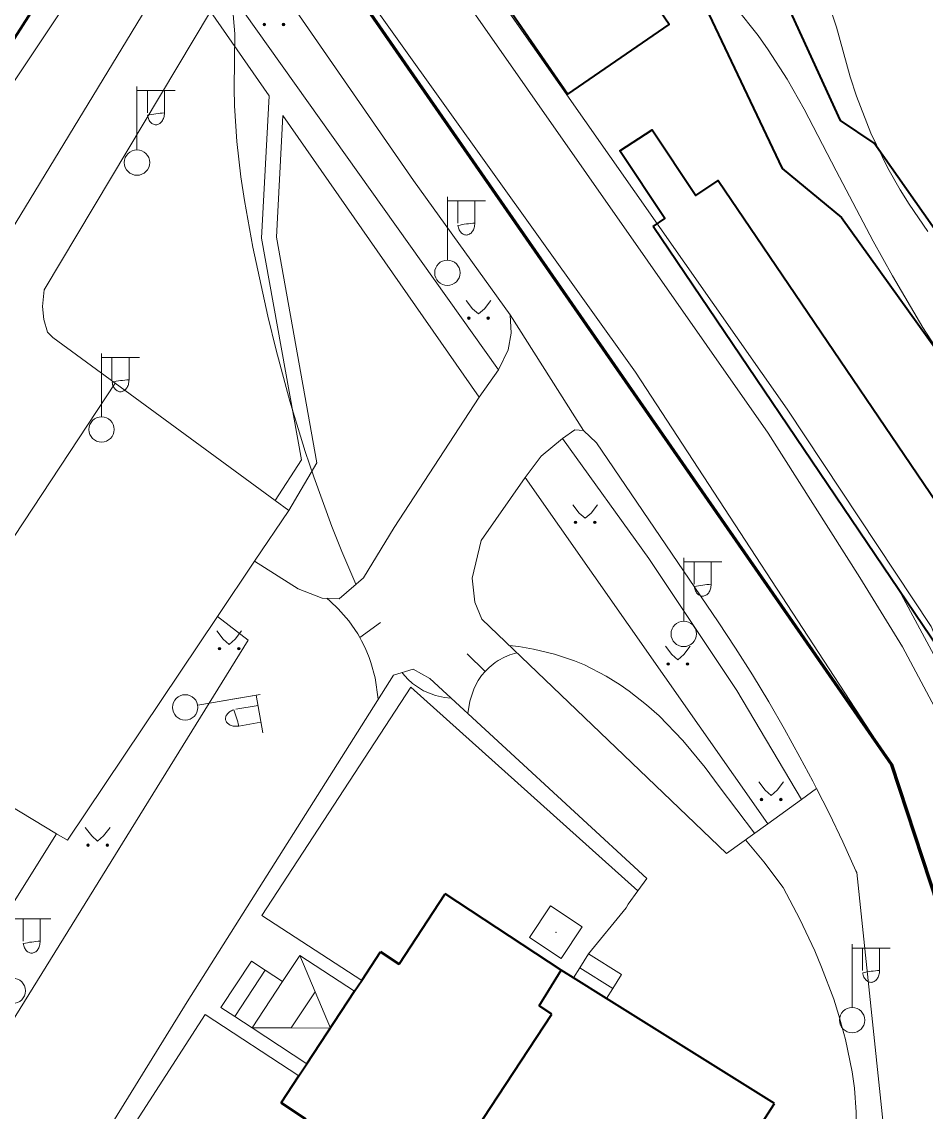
# Model space of a CAD drawing. Extents: x 1000 to 4000, y -5000 to -1000.
# Drawn here: x 1702.1 to 1773.4, y -4545.2 to -4459.2 of the extents above; entities that cross this region are included whole.
import ezdxf

# ---------------------------------------------------------------- set-up
doc = ezdxf.new("R2010")
doc.units = 0
doc.header["$MEASUREMENT"] = 0
for name, color, linetype in [('границы команд_1', 10, 'CONTINUOUS'), ('СЛОЙ_11', 7, 'CONTINUOUS'), ('СЛОЙ_24', 7, 'CONTINUOUS'), ('СЛОЙ_3', 7, 'CONTINUOUS'), ('СЛОЙ_37', 7, 'CONTINUOUS'), ('СЛОЙ_41', 7, 'CONTINUOUS'), ('СЛОЙ_44', 7, 'CONTINUOUS'), ('СЛОЙ_50', 7, 'CONTINUOUS'), ('СЛОЙ_51', 7, 'CONTINUOUS'), ('СЛОЙ_52', 7, 'CONTINUOUS'), ('СЛОЙ_6', 7, 'CONTINUOUS'), ('СЛОЙ_7', 7, 'CONTINUOUS')]:
    doc.layers.add(name, color=color, linetype=linetype)

msp = doc.modelspace()

# ---------------------------------------------------------------- linework, layer by layer
at = {"layer": 'границы команд_1', "color": 6, "lineweight": 100}
msp.add_lwpolyline([(1232.111, -4386.007), (1363.196, -4532.866), (1381.723, -4552.503), (1403.927, -4569.932), (1443.727, -4590.948), (1468.129, -4601.74), (1562.694, -4618.098), (1653.409, -4634.074), (1688.722, -4638.313), (1704.485, -4638.313), (1722.793, -4634.02), (1760.924, -4607.283), (1770.05, -4590.328), (1775.59, -4571.416), (1777.872, -4554.135), (1774.938, -4530.659), (1770.702, -4517.779), (1633.084, -4319.391), (1619.805, -4295.078), (1612.961, -4276.819), (1612.961, -4259.864)], dxfattribs=at)
at = {"layer": 'СЛОЙ_11', "color": 253, "linetype": 'Continuous', "lineweight": 0}
for p, q in [((1704.576, -4484.077), (1709.491, -4487.683)), ((1709.491, -4487.683), (1722.104, -4496.937)), ((1722.104, -4496.937), (1723.164, -4497.715))]:
    msp.add_line(p, q, dxfattribs=at)
for points in [[(1691.408, -4515.099), (1709.491, -4487.683)], [(1723.164, -4497.715), (1720.477, -4501.72)], [(1720.477, -4501.72), (1717.552, -4506.08)], [(1717.552, -4506.08), (1705.72, -4523.717), (1704.868, -4523.204)], [(1704.868, -4523.204), (1692.503, -4515.758)]]:
    msp.add_lwpolyline(points, dxfattribs=at)
at = {"layer": 'СЛОЙ_24', "color": 253, "linetype": 'Continuous', "lineweight": 0}
for p, q in [((1745.717, -4491.363), (1744.754, -4492.046)), ((1746.41, -4491.422), (1745.717, -4491.363)), ((1747.412, -4492.381), (1746.41, -4491.422)), ((1744.754, -4492.046), (1743.062, -4493.439)), ((1741.807, -4495.113), (1760.918, -4522.417)), ((1737.626, -4503.062), (1737.835, -4504.944)), ((1737.835, -4504.944), (1738.378, -4506.283)), ((1738.378, -4506.283), (1757.676, -4524.757)), ((1763.573, -4520.501), (1764.767, -4519.639)), ((1760.918, -4522.417), (1763.573, -4520.501)), ((1757.676, -4524.757), (1760.918, -4522.417)), ((1716.582, -4537.459), (1723.967, -4542.308))]:
    msp.add_line(p, q, dxfattribs=at)
for points in [[(1780.857, -4527.619), (1779.298, -4523.003), (1771.54, -4508.462), (1768.175, -4503.006), (1760.959, -4491.634), (1727.667, -4443.994)], [(1699.741, -4478.132), (1711.935, -4458.144), (1715.451, -4453.522)], [(1739.698, -4486.626), (1718.635, -4456.967)], [(1740.621, -4482.291), (1732.996, -4471.696), (1722.603, -4456.639)], [(1703.885, -4480.319), (1716.985, -4458.365)], [(1721.617, -4465.018), (1716.985, -4458.365)], [(1721.617, -4465.018), (1721.024, -4476.237), (1724.166, -4493.718), (1722.104, -4496.937)], [(1722.696, -4466.567), (1722.188, -4476.164), (1725.388, -4493.96), (1723.164, -4497.715)], [(1738.173, -4488.794), (1722.696, -4466.567)], [(1704.576, -4484.077), (1704.158, -4483.647), (1703.857, -4482.649), (1703.748, -4481.641), (1703.885, -4480.319)], [(1740.621, -4482.291), (1740.701, -4483.736), (1740.46, -4485.061), (1739.698, -4486.626)], [(1739.698, -4486.626), (1738.173, -4488.794)], [(1738.173, -4488.794), (1731.471, -4499.071), (1729.046, -4503.034), (1727.132, -4504.675), (1725.81, -4504.63), (1723.896, -4503.9), (1720.477, -4501.72)], [(1744.754, -4492.046), (1751.552, -4501.499), (1758.494, -4511.916), (1763.573, -4520.501)], [(1747.412, -4492.381), (1757.022, -4506.49), (1758.389, -4508.57), (1759.717, -4510.678), (1761.007, -4512.813), (1762.256, -4514.973), (1763.464, -4517.159), (1764.469, -4519.062), (1764.63, -4519.367), (1764.767, -4519.639)], [(1743.062, -4493.439), (1741.807, -4495.113)], [(1741.807, -4495.113), (1738.337, -4500.091)], [(1738.337, -4500.091), (1737.626, -4503.062)], [(1800.601, -4533.054), (1796.478, -4531.873), (1782.959, -4526.895), (1780.446, -4521.05), (1771.255, -4503.975)], [(1717.552, -4506.08), (1719.976, -4507.958), (1699.58, -4540.857)], [(1701.497, -4558.598), (1715.157, -4536.455), (1731.428, -4510.693), (1732.978, -4510.237), (1734.3, -4510.966), (1751.391, -4526.743), (1750.684, -4527.722)], [(1728.914, -4534.783), (1721.037, -4529.661), (1732.796, -4511.65), (1750.684, -4527.722)], [(1764.767, -4519.639), (1765.754, -4521.599), (1766.836, -4523.851), (1767.874, -4526.123), (1767.94, -4526.277)], [(1704.868, -4523.204), (1693.086, -4541.997), (1692.972, -4543.251), (1694.453, -4544.619), (1697.302, -4544.049), (1699.58, -4540.857)], [(1750.684, -4527.722), (1749.925, -4528.774), (1749.765, -4529.048)], [(1749.765, -4529.048), (1746.795, -4532.677)], [(1708.56, -4549.907), (1716.582, -4537.459)]]:
    msp.add_lwpolyline(points, dxfattribs=at)
at = {"layer": 'СЛОЙ_3', "color": 253, "linetype": 'Continuous', "lineweight": 0}
for p, q in [((1711.203, -4469.286), (1711.203, -4464.286)), ((1711.203, -4467.286), (1711.203, -4464.286)), ((1711.203, -4464.6), (1714.203, -4464.6)), ((1712.024, -4466.368), (1712.024, -4464.6)), ((1713.366, -4466.368), (1713.366, -4464.6)), ((1735.67, -4477.976), (1735.67, -4472.976)), ((1735.67, -4475.976), (1735.67, -4472.976)), ((1735.67, -4473.29), (1738.67, -4473.29)), ((1736.491, -4475.058), (1736.491, -4473.29)), ((1737.833, -4475.058), (1737.833, -4473.29)), ((1708.411, -4490.331), (1708.411, -4485.331)), ((1708.411, -4488.331), (1708.411, -4485.331)), ((1708.411, -4485.645), (1711.411, -4485.645)), ((1709.232, -4487.413), (1709.232, -4485.645)), ((1710.574, -4487.413), (1710.574, -4485.645)), ((1754.3, -4506.452), (1754.3, -4501.452)), ((1754.3, -4504.452), (1754.3, -4501.452)), ((1754.3, -4501.766), (1757.3, -4501.766)), ((1755.121, -4503.534), (1755.121, -4501.766)), ((1756.463, -4503.534), (1756.463, -4501.766)), ((1715.99, -4513.076), (1720.918, -4512.235)), ((1717.961, -4512.739), (1720.918, -4512.235)), ((1720.609, -4512.287), (1721.114, -4515.245)), ((1719.004, -4513.394), (1720.747, -4513.097)), ((1719.23, -4514.717), (1720.973, -4514.42)), ((1742.143, -4531.395), (1743.8, -4528.895)), ((1743.8, -4528.895), (1746.3, -4530.552)), ((1701.408, -4529.91), (1704.408, -4529.91)), ((1702.229, -4531.678), (1702.229, -4529.91)), ((1703.571, -4531.678), (1703.571, -4529.91)), ((1744.643, -4533.053), (1746.3, -4530.552)), ((1744.643, -4533.053), (1742.143, -4531.395)), ((1767.576, -4536.905), (1767.576, -4531.905)), ((1767.576, -4534.905), (1767.576, -4531.905)), ((1767.576, -4532.219), (1770.576, -4532.219)), ((1768.397, -4533.987), (1768.397, -4532.219)), ((1769.739, -4533.987), (1769.739, -4532.219))]:
    msp.add_line(p, q, dxfattribs=at)
for points in [[(1713.366, -4466.368, -0.035191), (1713.353, -4466.552, -0.036545), (1713.315, -4466.729, -0.03934), (1713.253, -4466.892, -0.0437), (1713.17, -4467.035, -0.049642), (1713.068, -4467.152, -0.056748), (1712.952, -4467.239, -0.0637), (1712.826, -4467.293, -0.068204), (1712.695, -4467.311, -0.068204), (1712.564, -4467.293, -0.0637), (1712.438, -4467.239, -0.056748), (1712.322, -4467.152, -0.049642), (1712.22, -4467.035, -0.0437), (1712.137, -4466.892, -0.03934), (1712.075, -4466.729, -0.036545), (1712.037, -4466.552, -0.035191)], [(1737.833, -4475.058, -0.035191), (1737.82, -4475.242, -0.036545), (1737.782, -4475.419, -0.03934), (1737.72, -4475.582, -0.0437), (1737.637, -4475.725, -0.049642), (1737.535, -4475.842, -0.056748), (1737.419, -4475.929, -0.0637), (1737.293, -4475.983, -0.068204), (1737.162, -4476.001, -0.068204), (1737.031, -4475.983, -0.0637), (1736.905, -4475.929, -0.056748), (1736.789, -4475.842, -0.049642), (1736.687, -4475.725, -0.0437), (1736.604, -4475.582, -0.03934), (1736.542, -4475.419, -0.036545), (1736.504, -4475.242, -0.035191)], [(1710.574, -4487.413, -0.035191), (1710.561, -4487.597, -0.036545), (1710.523, -4487.774, -0.03934), (1710.461, -4487.937, -0.0437), (1710.378, -4488.08, -0.049642), (1710.276, -4488.197, -0.056748), (1710.16, -4488.284, -0.0637), (1710.034, -4488.338, -0.068204), (1709.903, -4488.356, -0.068204), (1709.772, -4488.338, -0.0637), (1709.646, -4488.284, -0.056748), (1709.53, -4488.197, -0.049642), (1709.428, -4488.08, -0.0437), (1709.345, -4487.937, -0.03934), (1709.283, -4487.774, -0.036545), (1709.245, -4487.597, -0.035191)], [(1756.463, -4503.534, -0.035191), (1756.45, -4503.718, -0.036545), (1756.412, -4503.895, -0.03934), (1756.35, -4504.058, -0.0437), (1756.267, -4504.201, -0.049642), (1756.165, -4504.318, -0.056748), (1756.049, -4504.405, -0.0637), (1755.923, -4504.459, -0.068204), (1755.792, -4504.477, -0.068204), (1755.661, -4504.459, -0.0637), (1755.535, -4504.405, -0.056748), (1755.419, -4504.318, -0.049642), (1755.317, -4504.201, -0.0437), (1755.234, -4504.058, -0.03934), (1755.172, -4503.895, -0.036545), (1755.134, -4503.718, -0.035191)], [(1719.23, -4514.717, -0.035191), (1719.047, -4514.736, -0.036545), (1718.866, -4514.728, -0.03934), (1718.695, -4514.694, -0.0437), (1718.54, -4514.636, -0.049642), (1718.407, -4514.555, -0.056748), (1718.302, -4514.455, -0.0637), (1718.228, -4514.34, -0.068204), (1718.188, -4514.214, -0.068204), (1718.184, -4514.082, -0.0637), (1718.216, -4513.949, -0.056748), (1718.282, -4513.82, -0.049642), (1718.38, -4513.7, -0.0437), (1718.507, -4513.594, -0.03934), (1718.657, -4513.505, -0.036545), (1718.825, -4513.438, -0.035191)], [(1703.571, -4531.678, -0.035191), (1703.558, -4531.862, -0.036545), (1703.52, -4532.039, -0.03934), (1703.458, -4532.202, -0.0437), (1703.375, -4532.345, -0.049642), (1703.273, -4532.462, -0.056748), (1703.157, -4532.549, -0.0637), (1703.031, -4532.603, -0.068204), (1702.9, -4532.621, -0.068204), (1702.769, -4532.603, -0.0637), (1702.643, -4532.549, -0.056748), (1702.527, -4532.462, -0.049642), (1702.425, -4532.345, -0.0437), (1702.342, -4532.202, -0.03934), (1702.28, -4532.039, -0.036545), (1702.242, -4531.862, -0.035191)], [(1769.739, -4533.987, -0.035191), (1769.726, -4534.171, -0.036545), (1769.688, -4534.348, -0.03934), (1769.626, -4534.511, -0.0437), (1769.543, -4534.654, -0.049642), (1769.441, -4534.771, -0.056748), (1769.325, -4534.858, -0.0637), (1769.199, -4534.912, -0.068204), (1769.068, -4534.93, -0.068204), (1768.937, -4534.912, -0.0637), (1768.811, -4534.858, -0.056748), (1768.695, -4534.771, -0.049642), (1768.593, -4534.654, -0.0437), (1768.51, -4534.511, -0.03934), (1768.448, -4534.348, -0.036545), (1768.41, -4534.171, -0.035191)]]:
    msp.add_lwpolyline(points, format="xyb", close=True, dxfattribs=at)
for centre in [(1711.203, -4470.286), (1735.67, -4478.976), (1708.411, -4491.331), (1754.3, -4507.452), (1715.004, -4513.244), (1701.408, -4535.596), (1767.576, -4537.905)]:
    msp.add_circle(centre, 1, dxfattribs=at)
msp.add_point((1744.221, -4530.974), dxfattribs=at)
at = {"layer": 'СЛОЙ_37', "color": 253, "linetype": 'Continuous', "lineweight": 0}
msp.add_lwpolyline([(1691.796, -4477.453), (1693.5, -4475.862), (1709.344, -4452.113), (1709.856, -4450.011), (1708.056, -4447.142), (1704.901, -4444.33), (1703.643, -4443.427)], dxfattribs=at)
at = {"layer": 'СЛОЙ_41', "color": 253, "linetype": 'Continuous', "lineweight": 0}
for p, q in [((1737.15, -4481.161), (1737.66, -4481.811)), ((1739.1, -4481.161), (1738.59, -4481.811)), ((1737.66, -4481.811), (1738.12, -4482.221)), ((1738.59, -4481.811), (1738.12, -4482.221)), ((1745.559, -4497.27), (1746.069, -4497.92)), ((1747.509, -4497.27), (1746.999, -4497.92)), ((1746.069, -4497.92), (1746.529, -4498.33)), ((1746.999, -4497.92), (1746.529, -4498.33)), ((1717.497, -4507.222), (1718.007, -4507.872)), ((1718.007, -4507.872), (1718.467, -4508.282)), ((1718.937, -4507.872), (1718.467, -4508.282)), ((1719.447, -4507.222), (1718.937, -4507.872)), ((1752.861, -4508.43), (1753.371, -4509.08)), ((1754.811, -4508.43), (1754.301, -4509.08)), ((1753.371, -4509.08), (1753.831, -4509.49)), ((1754.301, -4509.08), (1753.831, -4509.49)), ((1760.22, -4519.125), (1760.73, -4519.775)), ((1760.73, -4519.775), (1761.19, -4520.185)), ((1761.66, -4519.775), (1761.19, -4520.185)), ((1762.17, -4519.125), (1761.66, -4519.775)), ((1707.128, -4522.725), (1707.638, -4523.375)), ((1707.638, -4523.375), (1708.098, -4523.785)), ((1708.568, -4523.375), (1708.098, -4523.785)), ((1709.078, -4522.725), (1708.568, -4523.375))]:
    msp.add_line(p, q, dxfattribs=at)
for centre in [(1721.236, -4459.4), (1722.757, -4459.4), (1737.364, -4482.549), (1738.885, -4482.549), (1745.773, -4498.658), (1747.294, -4498.658), (1717.711, -4508.61), (1719.232, -4508.61), (1753.075, -4509.818), (1754.596, -4509.818), (1760.434, -4520.513), (1761.955, -4520.513), (1707.342, -4524.113), (1708.863, -4524.113)]:
    msp.add_circle(centre, 0.0976, dxfattribs=at)
for points in [[(1721.14, -4459.419), (1721.138, -4459.4), (1721.14, -4459.38)], [(1721.146, -4459.437), (1721.14, -4459.38), (1721.146, -4459.362)], [(1721.14, -4459.419), (1721.14, -4459.38), (1721.146, -4459.437)], [(1721.155, -4459.454), (1721.146, -4459.362), (1721.155, -4459.345)], [(1721.146, -4459.437), (1721.146, -4459.362), (1721.155, -4459.454)], [(1721.167, -4459.469), (1721.155, -4459.345), (1721.167, -4459.331)], [(1721.155, -4459.454), (1721.155, -4459.345), (1721.167, -4459.469)], [(1721.182, -4459.481), (1721.167, -4459.331), (1721.182, -4459.318)], [(1721.167, -4459.469), (1721.167, -4459.331), (1721.182, -4459.481)], [(1721.199, -4459.49), (1721.182, -4459.318), (1721.199, -4459.309)], [(1721.182, -4459.481), (1721.182, -4459.318), (1721.199, -4459.49)], [(1721.217, -4459.495), (1721.199, -4459.309), (1721.217, -4459.304)], [(1721.199, -4459.49), (1721.199, -4459.309), (1721.217, -4459.495)], [(1721.236, -4459.497), (1721.217, -4459.304), (1721.236, -4459.302)], [(1721.217, -4459.495), (1721.217, -4459.304), (1721.236, -4459.497)], [(1722.661, -4459.419), (1722.659, -4459.4), (1722.661, -4459.38)], [(1722.667, -4459.437), (1722.661, -4459.38), (1722.667, -4459.362)], [(1722.661, -4459.419), (1722.661, -4459.38), (1722.667, -4459.437)], [(1722.676, -4459.454), (1722.667, -4459.362), (1722.676, -4459.345)], [(1722.667, -4459.437), (1722.667, -4459.362), (1722.676, -4459.454)], [(1722.688, -4459.469), (1722.676, -4459.345), (1722.688, -4459.331)], [(1722.676, -4459.454), (1722.676, -4459.345), (1722.688, -4459.469)], [(1722.703, -4459.481), (1722.688, -4459.331), (1722.703, -4459.318)], [(1722.688, -4459.469), (1722.688, -4459.331), (1722.703, -4459.481)], [(1722.72, -4459.49), (1722.703, -4459.318), (1722.72, -4459.309)], [(1722.703, -4459.481), (1722.703, -4459.318), (1722.72, -4459.49)], [(1722.738, -4459.495), (1722.72, -4459.309), (1722.738, -4459.304)], [(1722.72, -4459.49), (1722.72, -4459.309), (1722.738, -4459.495)], [(1722.757, -4459.497), (1722.738, -4459.304), (1722.757, -4459.302)], [(1722.738, -4459.495), (1722.738, -4459.304), (1722.757, -4459.497)], [(1737.268, -4482.568), (1737.266, -4482.549), (1737.268, -4482.53)], [(1737.273, -4482.586), (1737.268, -4482.53), (1737.273, -4482.512)], [(1737.268, -4482.568), (1737.268, -4482.53), (1737.273, -4482.586)], [(1737.282, -4482.603), (1737.273, -4482.512), (1737.282, -4482.495)], [(1737.273, -4482.586), (1737.273, -4482.512), (1737.282, -4482.603)], [(1737.295, -4482.618), (1737.282, -4482.495), (1737.295, -4482.48)], [(1737.282, -4482.603), (1737.282, -4482.495), (1737.295, -4482.618)], [(1737.309, -4482.63), (1737.295, -4482.48), (1737.309, -4482.468)], [(1737.295, -4482.618), (1737.295, -4482.48), (1737.309, -4482.63)], [(1737.326, -4482.639), (1737.309, -4482.468), (1737.326, -4482.459)], [(1737.309, -4482.63), (1737.309, -4482.468), (1737.326, -4482.639)], [(1737.345, -4482.645), (1737.326, -4482.459), (1737.345, -4482.453)], [(1737.326, -4482.639), (1737.326, -4482.459), (1737.345, -4482.645)], [(1737.364, -4482.647), (1737.345, -4482.453), (1737.364, -4482.451)], [(1737.345, -4482.645), (1737.345, -4482.453), (1737.364, -4482.647)], [(1738.789, -4482.568), (1738.787, -4482.549), (1738.789, -4482.53)], [(1738.794, -4482.586), (1738.789, -4482.53), (1738.794, -4482.512)], [(1738.789, -4482.568), (1738.789, -4482.53), (1738.794, -4482.586)], [(1738.803, -4482.603), (1738.794, -4482.512), (1738.803, -4482.495)], [(1738.794, -4482.586), (1738.794, -4482.512), (1738.803, -4482.603)], [(1738.816, -4482.618), (1738.803, -4482.495), (1738.816, -4482.48)], [(1738.803, -4482.603), (1738.803, -4482.495), (1738.816, -4482.618)], [(1738.83, -4482.63), (1738.816, -4482.48), (1738.83, -4482.468)], [(1738.816, -4482.618), (1738.816, -4482.48), (1738.83, -4482.63)], [(1738.847, -4482.639), (1738.83, -4482.468), (1738.847, -4482.459)], [(1738.83, -4482.63), (1738.83, -4482.468), (1738.847, -4482.639)], [(1738.866, -4482.645), (1738.847, -4482.459), (1738.866, -4482.453)], [(1738.847, -4482.639), (1738.847, -4482.459), (1738.866, -4482.645)], [(1738.885, -4482.647), (1738.866, -4482.453), (1738.885, -4482.451)], [(1738.866, -4482.645), (1738.866, -4482.453), (1738.885, -4482.647)], [(1745.677, -4498.677), (1745.675, -4498.658), (1745.677, -4498.639)], [(1745.682, -4498.695), (1745.677, -4498.639), (1745.682, -4498.621)], [(1745.677, -4498.677), (1745.677, -4498.639), (1745.682, -4498.695)], [(1745.691, -4498.712), (1745.682, -4498.621), (1745.691, -4498.604)], [(1745.682, -4498.695), (1745.682, -4498.621), (1745.691, -4498.712)], [(1745.704, -4498.727), (1745.691, -4498.604), (1745.704, -4498.589)], [(1745.691, -4498.712), (1745.691, -4498.604), (1745.704, -4498.727)], [(1745.718, -4498.739), (1745.704, -4498.589), (1745.718, -4498.577)], [(1745.704, -4498.727), (1745.704, -4498.589), (1745.718, -4498.739)], [(1745.735, -4498.748), (1745.718, -4498.577), (1745.735, -4498.568)], [(1745.718, -4498.739), (1745.718, -4498.577), (1745.735, -4498.748)], [(1745.754, -4498.754), (1745.735, -4498.568), (1745.754, -4498.562)], [(1745.735, -4498.748), (1745.735, -4498.568), (1745.754, -4498.754)], [(1745.773, -4498.756), (1745.754, -4498.562), (1745.773, -4498.56)], [(1745.754, -4498.754), (1745.754, -4498.562), (1745.773, -4498.756)], [(1747.198, -4498.677), (1747.196, -4498.658), (1747.198, -4498.639)], [(1747.203, -4498.695), (1747.198, -4498.639), (1747.203, -4498.621)], [(1747.198, -4498.677), (1747.198, -4498.639), (1747.203, -4498.695)], [(1747.212, -4498.712), (1747.203, -4498.621), (1747.212, -4498.604)], [(1747.203, -4498.695), (1747.203, -4498.621), (1747.212, -4498.712)], [(1747.225, -4498.727), (1747.212, -4498.604), (1747.225, -4498.589)], [(1747.212, -4498.712), (1747.212, -4498.604), (1747.225, -4498.727)], [(1747.239, -4498.739), (1747.225, -4498.589), (1747.239, -4498.577)], [(1747.225, -4498.727), (1747.225, -4498.589), (1747.239, -4498.739)], [(1747.256, -4498.748), (1747.239, -4498.577), (1747.256, -4498.568)], [(1747.239, -4498.739), (1747.239, -4498.577), (1747.256, -4498.748)], [(1747.275, -4498.754), (1747.256, -4498.568), (1747.275, -4498.562)], [(1747.256, -4498.748), (1747.256, -4498.568), (1747.275, -4498.754)], [(1747.294, -4498.756), (1747.275, -4498.562), (1747.294, -4498.56)], [(1747.275, -4498.754), (1747.275, -4498.562), (1747.294, -4498.756)], [(1717.615, -4508.629), (1717.613, -4508.61), (1717.615, -4508.591)], [(1717.62, -4508.647), (1717.615, -4508.591), (1717.62, -4508.573)], [(1717.615, -4508.629), (1717.615, -4508.591), (1717.62, -4508.647)], [(1717.629, -4508.664), (1717.62, -4508.573), (1717.629, -4508.556)], [(1717.62, -4508.647), (1717.62, -4508.573), (1717.629, -4508.664)], [(1717.642, -4508.679), (1717.629, -4508.556), (1717.642, -4508.541)], [(1717.629, -4508.664), (1717.629, -4508.556), (1717.642, -4508.679)], [(1717.656, -4508.691), (1717.642, -4508.541), (1717.656, -4508.529)], [(1717.642, -4508.679), (1717.642, -4508.541), (1717.656, -4508.691)], [(1717.673, -4508.7), (1717.656, -4508.529), (1717.673, -4508.52)], [(1717.656, -4508.691), (1717.656, -4508.529), (1717.673, -4508.7)], [(1717.692, -4508.706), (1717.673, -4508.52), (1717.692, -4508.514)], [(1717.673, -4508.7), (1717.673, -4508.52), (1717.692, -4508.706)], [(1717.711, -4508.708), (1717.692, -4508.514), (1717.711, -4508.512)], [(1717.692, -4508.706), (1717.692, -4508.514), (1717.711, -4508.708)], [(1719.136, -4508.629), (1719.134, -4508.61), (1719.136, -4508.591)], [(1719.141, -4508.647), (1719.136, -4508.591), (1719.141, -4508.573)], [(1719.136, -4508.629), (1719.136, -4508.591), (1719.141, -4508.647)], [(1719.15, -4508.664), (1719.141, -4508.573), (1719.15, -4508.556)], [(1719.141, -4508.647), (1719.141, -4508.573), (1719.15, -4508.664)], [(1719.163, -4508.679), (1719.15, -4508.556), (1719.163, -4508.541)], [(1719.15, -4508.664), (1719.15, -4508.556), (1719.163, -4508.679)], [(1719.177, -4508.691), (1719.163, -4508.541), (1719.177, -4508.529)], [(1719.163, -4508.679), (1719.163, -4508.541), (1719.177, -4508.691)], [(1719.194, -4508.7), (1719.177, -4508.529), (1719.194, -4508.52)], [(1719.177, -4508.691), (1719.177, -4508.529), (1719.194, -4508.7)], [(1719.213, -4508.706), (1719.194, -4508.52), (1719.213, -4508.514)], [(1719.194, -4508.7), (1719.194, -4508.52), (1719.213, -4508.706)], [(1719.232, -4508.708), (1719.213, -4508.514), (1719.232, -4508.512)], [(1719.213, -4508.706), (1719.213, -4508.514), (1719.232, -4508.708)], [(1752.979, -4509.837), (1752.977, -4509.818), (1752.979, -4509.799)], [(1752.984, -4509.855), (1752.979, -4509.799), (1752.984, -4509.781)], [(1752.979, -4509.837), (1752.979, -4509.799), (1752.984, -4509.855)], [(1752.993, -4509.872), (1752.984, -4509.781), (1752.993, -4509.764)], [(1752.984, -4509.855), (1752.984, -4509.781), (1752.993, -4509.872)], [(1753.006, -4509.887), (1752.993, -4509.764), (1753.006, -4509.749)], [(1752.993, -4509.872), (1752.993, -4509.764), (1753.006, -4509.887)], [(1753.02, -4509.899), (1753.006, -4509.749), (1753.02, -4509.737)], [(1753.006, -4509.887), (1753.006, -4509.749), (1753.02, -4509.899)], [(1753.037, -4509.908), (1753.02, -4509.737), (1753.037, -4509.728)], [(1753.02, -4509.899), (1753.02, -4509.737), (1753.037, -4509.908)], [(1753.056, -4509.914), (1753.037, -4509.728), (1753.056, -4509.722)], [(1753.037, -4509.908), (1753.037, -4509.728), (1753.056, -4509.914)], [(1753.075, -4509.916), (1753.056, -4509.722), (1753.075, -4509.72)], [(1753.056, -4509.914), (1753.056, -4509.722), (1753.075, -4509.916)], [(1754.5, -4509.837), (1754.498, -4509.818), (1754.5, -4509.799)], [(1754.505, -4509.855), (1754.5, -4509.799), (1754.505, -4509.781)], [(1754.5, -4509.837), (1754.5, -4509.799), (1754.505, -4509.855)], [(1754.514, -4509.872), (1754.505, -4509.781), (1754.514, -4509.764)], [(1754.505, -4509.855), (1754.505, -4509.781), (1754.514, -4509.872)], [(1754.527, -4509.887), (1754.514, -4509.764), (1754.527, -4509.749)], [(1754.514, -4509.872), (1754.514, -4509.764), (1754.527, -4509.887)], [(1754.541, -4509.899), (1754.527, -4509.749), (1754.541, -4509.737)], [(1754.527, -4509.887), (1754.527, -4509.749), (1754.541, -4509.899)], [(1754.558, -4509.908), (1754.541, -4509.737), (1754.558, -4509.728)], [(1754.541, -4509.899), (1754.541, -4509.737), (1754.558, -4509.908)], [(1754.577, -4509.914), (1754.558, -4509.728), (1754.577, -4509.722)], [(1754.558, -4509.908), (1754.558, -4509.728), (1754.577, -4509.914)], [(1754.596, -4509.916), (1754.577, -4509.722), (1754.596, -4509.72)], [(1754.577, -4509.914), (1754.577, -4509.722), (1754.596, -4509.916)], [(1760.338, -4520.532), (1760.336, -4520.513), (1760.338, -4520.494)], [(1760.343, -4520.55), (1760.338, -4520.494), (1760.343, -4520.476)], [(1760.338, -4520.532), (1760.338, -4520.494), (1760.343, -4520.55)], [(1760.352, -4520.567), (1760.343, -4520.476), (1760.352, -4520.459)], [(1760.343, -4520.55), (1760.343, -4520.476), (1760.352, -4520.567)], [(1760.365, -4520.582), (1760.352, -4520.459), (1760.365, -4520.444)], [(1760.352, -4520.567), (1760.352, -4520.459), (1760.365, -4520.582)], [(1760.379, -4520.594), (1760.365, -4520.444), (1760.379, -4520.432)], [(1760.365, -4520.582), (1760.365, -4520.444), (1760.379, -4520.594)], [(1760.396, -4520.603), (1760.379, -4520.432), (1760.396, -4520.423)], [(1760.379, -4520.594), (1760.379, -4520.432), (1760.396, -4520.603)], [(1760.415, -4520.609), (1760.396, -4520.423), (1760.415, -4520.417)], [(1760.396, -4520.603), (1760.396, -4520.423), (1760.415, -4520.609)], [(1760.434, -4520.611), (1760.415, -4520.417), (1760.434, -4520.415)], [(1760.415, -4520.609), (1760.415, -4520.417), (1760.434, -4520.611)], [(1761.859, -4520.532), (1761.857, -4520.513), (1761.859, -4520.494)], [(1761.864, -4520.55), (1761.859, -4520.494), (1761.864, -4520.476)], [(1761.859, -4520.532), (1761.859, -4520.494), (1761.864, -4520.55)], [(1761.873, -4520.567), (1761.864, -4520.476), (1761.873, -4520.459)], [(1761.864, -4520.55), (1761.864, -4520.476), (1761.873, -4520.567)], [(1761.886, -4520.582), (1761.873, -4520.459), (1761.886, -4520.444)], [(1761.873, -4520.567), (1761.873, -4520.459), (1761.886, -4520.582)], [(1761.9, -4520.594), (1761.886, -4520.444), (1761.9, -4520.432)], [(1761.886, -4520.582), (1761.886, -4520.444), (1761.9, -4520.594)], [(1761.917, -4520.603), (1761.9, -4520.432), (1761.917, -4520.423)], [(1761.9, -4520.594), (1761.9, -4520.432), (1761.917, -4520.603)], [(1761.936, -4520.609), (1761.917, -4520.423), (1761.936, -4520.417)], [(1761.917, -4520.603), (1761.917, -4520.423), (1761.936, -4520.609)], [(1761.955, -4520.611), (1761.936, -4520.417), (1761.955, -4520.415)], [(1761.936, -4520.609), (1761.936, -4520.417), (1761.955, -4520.611)], [(1707.246, -4524.132), (1707.244, -4524.113), (1707.246, -4524.094)], [(1707.251, -4524.15), (1707.246, -4524.094), (1707.251, -4524.076)], [(1707.246, -4524.132), (1707.246, -4524.094), (1707.251, -4524.15)], [(1707.26, -4524.167), (1707.251, -4524.076), (1707.26, -4524.059)], [(1707.251, -4524.15), (1707.251, -4524.076), (1707.26, -4524.167)], [(1707.273, -4524.182), (1707.26, -4524.059), (1707.273, -4524.044)], [(1707.26, -4524.167), (1707.26, -4524.059), (1707.273, -4524.182)], [(1707.287, -4524.194), (1707.273, -4524.044), (1707.287, -4524.032)], [(1707.273, -4524.182), (1707.273, -4524.044), (1707.287, -4524.194)], [(1707.304, -4524.203), (1707.287, -4524.032), (1707.304, -4524.023)], [(1707.287, -4524.194), (1707.287, -4524.032), (1707.304, -4524.203)], [(1707.323, -4524.209), (1707.304, -4524.023), (1707.323, -4524.017)], [(1707.304, -4524.203), (1707.304, -4524.023), (1707.323, -4524.209)], [(1707.342, -4524.211), (1707.323, -4524.017), (1707.342, -4524.015)], [(1707.323, -4524.209), (1707.323, -4524.017), (1707.342, -4524.211)], [(1708.767, -4524.132), (1708.765, -4524.113), (1708.767, -4524.094)], [(1708.772, -4524.15), (1708.767, -4524.094), (1708.772, -4524.076)], [(1708.767, -4524.132), (1708.767, -4524.094), (1708.772, -4524.15)], [(1708.781, -4524.167), (1708.772, -4524.076), (1708.781, -4524.059)], [(1708.772, -4524.15), (1708.772, -4524.076), (1708.781, -4524.167)], [(1708.794, -4524.182), (1708.781, -4524.059), (1708.794, -4524.044)], [(1708.781, -4524.167), (1708.781, -4524.059), (1708.794, -4524.182)], [(1708.808, -4524.194), (1708.794, -4524.044), (1708.808, -4524.032)], [(1708.794, -4524.182), (1708.794, -4524.044), (1708.808, -4524.194)], [(1708.825, -4524.203), (1708.808, -4524.032), (1708.825, -4524.023)], [(1708.808, -4524.194), (1708.808, -4524.032), (1708.825, -4524.203)], [(1708.844, -4524.209), (1708.825, -4524.023), (1708.844, -4524.017)], [(1708.825, -4524.203), (1708.825, -4524.023), (1708.844, -4524.209)], [(1708.863, -4524.211), (1708.844, -4524.017), (1708.863, -4524.015)], [(1708.844, -4524.209), (1708.844, -4524.017), (1708.863, -4524.211)]]:
    msp.add_solid(points, dxfattribs=at)
at = {"layer": 'СЛОЙ_41', "color": 253, "linetype": 'Continuous', "lineweight": 0, "extrusion": (0, 0, -1)}
for points in [[(-1721.236, -4459.497), (-1721.236, -4459.302), (-1721.255, -4459.495)], [(-1721.255, -4459.495), (-1721.236, -4459.302), (-1721.255, -4459.304)], [(-1721.255, -4459.495), (-1721.255, -4459.304), (-1721.273, -4459.49)], [(-1721.273, -4459.49), (-1721.255, -4459.304), (-1721.273, -4459.309)], [(-1721.273, -4459.49), (-1721.273, -4459.309), (-1721.29, -4459.481)], [(-1721.29, -4459.481), (-1721.273, -4459.309), (-1721.29, -4459.318)], [(-1721.29, -4459.481), (-1721.29, -4459.318), (-1721.305, -4459.469)], [(-1721.305, -4459.469), (-1721.29, -4459.318), (-1721.305, -4459.331)], [(-1721.305, -4459.469), (-1721.305, -4459.331), (-1721.317, -4459.454)], [(-1721.317, -4459.454), (-1721.305, -4459.331), (-1721.317, -4459.345)], [(-1721.317, -4459.454), (-1721.317, -4459.345), (-1721.326, -4459.437)], [(-1721.326, -4459.437), (-1721.317, -4459.345), (-1721.326, -4459.362)], [(-1721.326, -4459.437), (-1721.326, -4459.362), (-1721.332, -4459.419)], [(-1721.332, -4459.419), (-1721.326, -4459.362), (-1721.332, -4459.38)], [(-1721.332, -4459.419), (-1721.332, -4459.38), (-1721.334, -4459.4)], [(-1722.757, -4459.497), (-1722.757, -4459.302), (-1722.776, -4459.495)], [(-1722.776, -4459.495), (-1722.757, -4459.302), (-1722.776, -4459.304)], [(-1722.776, -4459.495), (-1722.776, -4459.304), (-1722.794, -4459.49)], [(-1722.794, -4459.49), (-1722.776, -4459.304), (-1722.794, -4459.309)], [(-1722.794, -4459.49), (-1722.794, -4459.309), (-1722.811, -4459.481)], [(-1722.811, -4459.481), (-1722.794, -4459.309), (-1722.811, -4459.318)], [(-1722.811, -4459.481), (-1722.811, -4459.318), (-1722.826, -4459.469)], [(-1722.826, -4459.469), (-1722.811, -4459.318), (-1722.826, -4459.331)], [(-1722.826, -4459.469), (-1722.826, -4459.331), (-1722.838, -4459.454)], [(-1722.838, -4459.454), (-1722.826, -4459.331), (-1722.838, -4459.345)], [(-1722.838, -4459.454), (-1722.838, -4459.345), (-1722.847, -4459.437)], [(-1722.847, -4459.437), (-1722.838, -4459.345), (-1722.847, -4459.362)], [(-1722.847, -4459.437), (-1722.847, -4459.362), (-1722.853, -4459.419)], [(-1722.853, -4459.419), (-1722.847, -4459.362), (-1722.853, -4459.38)], [(-1722.853, -4459.419), (-1722.853, -4459.38), (-1722.855, -4459.4)], [(-1737.364, -4482.647), (-1737.364, -4482.451), (-1737.383, -4482.645)], [(-1737.383, -4482.645), (-1737.364, -4482.451), (-1737.383, -4482.453)], [(-1737.383, -4482.645), (-1737.383, -4482.453), (-1737.401, -4482.639)], [(-1737.401, -4482.639), (-1737.383, -4482.453), (-1737.401, -4482.459)], [(-1737.401, -4482.639), (-1737.401, -4482.459), (-1737.418, -4482.63)], [(-1737.418, -4482.63), (-1737.401, -4482.459), (-1737.418, -4482.468)], [(-1737.418, -4482.63), (-1737.418, -4482.468), (-1737.433, -4482.618)], [(-1737.433, -4482.618), (-1737.418, -4482.468), (-1737.433, -4482.48)], [(-1737.433, -4482.618), (-1737.433, -4482.48), (-1737.445, -4482.603)], [(-1737.445, -4482.603), (-1737.433, -4482.48), (-1737.445, -4482.495)], [(-1737.445, -4482.603), (-1737.445, -4482.495), (-1737.454, -4482.586)], [(-1737.454, -4482.586), (-1737.445, -4482.495), (-1737.454, -4482.512)], [(-1737.454, -4482.586), (-1737.454, -4482.512), (-1737.459, -4482.568)], [(-1737.459, -4482.568), (-1737.454, -4482.512), (-1737.459, -4482.53)], [(-1737.459, -4482.568), (-1737.459, -4482.53), (-1737.461, -4482.549)], [(-1738.885, -4482.647), (-1738.885, -4482.451), (-1738.904, -4482.645)], [(-1738.904, -4482.645), (-1738.885, -4482.451), (-1738.904, -4482.453)], [(-1738.904, -4482.645), (-1738.904, -4482.453), (-1738.922, -4482.639)], [(-1738.922, -4482.639), (-1738.904, -4482.453), (-1738.922, -4482.459)], [(-1738.922, -4482.639), (-1738.922, -4482.459), (-1738.939, -4482.63)], [(-1738.939, -4482.63), (-1738.922, -4482.459), (-1738.939, -4482.468)], [(-1738.939, -4482.63), (-1738.939, -4482.468), (-1738.954, -4482.618)], [(-1738.954, -4482.618), (-1738.939, -4482.468), (-1738.954, -4482.48)], [(-1738.954, -4482.618), (-1738.954, -4482.48), (-1738.966, -4482.603)], [(-1738.966, -4482.603), (-1738.954, -4482.48), (-1738.966, -4482.495)], [(-1738.966, -4482.603), (-1738.966, -4482.495), (-1738.975, -4482.586)], [(-1738.975, -4482.586), (-1738.966, -4482.495), (-1738.975, -4482.512)], [(-1738.975, -4482.586), (-1738.975, -4482.512), (-1738.98, -4482.568)], [(-1738.98, -4482.568), (-1738.975, -4482.512), (-1738.98, -4482.53)], [(-1738.98, -4482.568), (-1738.98, -4482.53), (-1738.982, -4482.549)], [(-1745.773, -4498.756), (-1745.773, -4498.56), (-1745.792, -4498.754)], [(-1745.792, -4498.754), (-1745.773, -4498.56), (-1745.792, -4498.562)], [(-1745.792, -4498.754), (-1745.792, -4498.562), (-1745.81, -4498.748)], [(-1745.81, -4498.748), (-1745.792, -4498.562), (-1745.81, -4498.568)], [(-1745.81, -4498.748), (-1745.81, -4498.568), (-1745.827, -4498.739)], [(-1745.827, -4498.739), (-1745.81, -4498.568), (-1745.827, -4498.577)], [(-1745.827, -4498.739), (-1745.827, -4498.577), (-1745.842, -4498.727)], [(-1745.842, -4498.727), (-1745.827, -4498.577), (-1745.842, -4498.589)], [(-1745.842, -4498.727), (-1745.842, -4498.589), (-1745.854, -4498.712)], [(-1745.854, -4498.712), (-1745.842, -4498.589), (-1745.854, -4498.604)], [(-1745.854, -4498.712), (-1745.854, -4498.604), (-1745.863, -4498.695)], [(-1745.863, -4498.695), (-1745.854, -4498.604), (-1745.863, -4498.621)], [(-1745.863, -4498.695), (-1745.863, -4498.621), (-1745.868, -4498.677)], [(-1745.868, -4498.677), (-1745.863, -4498.621), (-1745.868, -4498.639)], [(-1745.868, -4498.677), (-1745.868, -4498.639), (-1745.87, -4498.658)], [(-1747.294, -4498.756), (-1747.294, -4498.56), (-1747.313, -4498.754)], [(-1747.313, -4498.754), (-1747.294, -4498.56), (-1747.313, -4498.562)], [(-1747.313, -4498.754), (-1747.313, -4498.562), (-1747.331, -4498.748)], [(-1747.331, -4498.748), (-1747.313, -4498.562), (-1747.331, -4498.568)], [(-1747.331, -4498.748), (-1747.331, -4498.568), (-1747.348, -4498.739)], [(-1747.348, -4498.739), (-1747.331, -4498.568), (-1747.348, -4498.577)], [(-1747.348, -4498.739), (-1747.348, -4498.577), (-1747.363, -4498.727)], [(-1747.363, -4498.727), (-1747.348, -4498.577), (-1747.363, -4498.589)], [(-1747.363, -4498.727), (-1747.363, -4498.589), (-1747.375, -4498.712)], [(-1747.375, -4498.712), (-1747.363, -4498.589), (-1747.375, -4498.604)], [(-1747.375, -4498.712), (-1747.375, -4498.604), (-1747.384, -4498.695)], [(-1747.384, -4498.695), (-1747.375, -4498.604), (-1747.384, -4498.621)], [(-1747.384, -4498.695), (-1747.384, -4498.621), (-1747.389, -4498.677)], [(-1747.389, -4498.677), (-1747.384, -4498.621), (-1747.389, -4498.639)], [(-1747.389, -4498.677), (-1747.389, -4498.639), (-1747.391, -4498.658)], [(-1717.711, -4508.708), (-1717.711, -4508.512), (-1717.73, -4508.706)], [(-1717.73, -4508.706), (-1717.711, -4508.512), (-1717.73, -4508.514)], [(-1717.73, -4508.706), (-1717.73, -4508.514), (-1717.748, -4508.7)], [(-1717.748, -4508.7), (-1717.73, -4508.514), (-1717.748, -4508.52)], [(-1717.748, -4508.7), (-1717.748, -4508.52), (-1717.765, -4508.691)], [(-1717.765, -4508.691), (-1717.748, -4508.52), (-1717.765, -4508.529)], [(-1717.765, -4508.691), (-1717.765, -4508.529), (-1717.78, -4508.679)], [(-1717.78, -4508.679), (-1717.765, -4508.529), (-1717.78, -4508.541)], [(-1717.78, -4508.679), (-1717.78, -4508.541), (-1717.792, -4508.664)], [(-1717.792, -4508.664), (-1717.78, -4508.541), (-1717.792, -4508.556)], [(-1717.792, -4508.664), (-1717.792, -4508.556), (-1717.801, -4508.647)], [(-1717.801, -4508.647), (-1717.792, -4508.556), (-1717.801, -4508.573)], [(-1717.801, -4508.647), (-1717.801, -4508.573), (-1717.806, -4508.629)], [(-1717.806, -4508.629), (-1717.801, -4508.573), (-1717.806, -4508.591)], [(-1717.806, -4508.629), (-1717.806, -4508.591), (-1717.808, -4508.61)], [(-1719.232, -4508.708), (-1719.232, -4508.512), (-1719.251, -4508.706)], [(-1719.251, -4508.706), (-1719.232, -4508.512), (-1719.251, -4508.514)], [(-1719.251, -4508.706), (-1719.251, -4508.514), (-1719.269, -4508.7)], [(-1719.269, -4508.7), (-1719.251, -4508.514), (-1719.269, -4508.52)], [(-1719.269, -4508.7), (-1719.269, -4508.52), (-1719.286, -4508.691)], [(-1719.286, -4508.691), (-1719.269, -4508.52), (-1719.286, -4508.529)], [(-1719.286, -4508.691), (-1719.286, -4508.529), (-1719.301, -4508.679)], [(-1719.301, -4508.679), (-1719.286, -4508.529), (-1719.301, -4508.541)], [(-1719.301, -4508.679), (-1719.301, -4508.541), (-1719.313, -4508.664)], [(-1719.313, -4508.664), (-1719.301, -4508.541), (-1719.313, -4508.556)], [(-1719.313, -4508.664), (-1719.313, -4508.556), (-1719.322, -4508.647)], [(-1719.322, -4508.647), (-1719.313, -4508.556), (-1719.322, -4508.573)], [(-1719.322, -4508.647), (-1719.322, -4508.573), (-1719.327, -4508.629)], [(-1719.327, -4508.629), (-1719.322, -4508.573), (-1719.327, -4508.591)], [(-1719.327, -4508.629), (-1719.327, -4508.591), (-1719.329, -4508.61)], [(-1753.075, -4509.916), (-1753.075, -4509.72), (-1753.094, -4509.914)], [(-1753.094, -4509.914), (-1753.075, -4509.72), (-1753.094, -4509.722)], [(-1753.094, -4509.914), (-1753.094, -4509.722), (-1753.112, -4509.908)], [(-1753.112, -4509.908), (-1753.094, -4509.722), (-1753.112, -4509.728)], [(-1753.112, -4509.908), (-1753.112, -4509.728), (-1753.129, -4509.899)], [(-1753.129, -4509.899), (-1753.112, -4509.728), (-1753.129, -4509.737)], [(-1753.129, -4509.899), (-1753.129, -4509.737), (-1753.144, -4509.887)], [(-1753.144, -4509.887), (-1753.129, -4509.737), (-1753.144, -4509.749)], [(-1753.144, -4509.887), (-1753.144, -4509.749), (-1753.156, -4509.872)], [(-1753.156, -4509.872), (-1753.144, -4509.749), (-1753.156, -4509.764)], [(-1753.156, -4509.872), (-1753.156, -4509.764), (-1753.165, -4509.855)], [(-1753.165, -4509.855), (-1753.156, -4509.764), (-1753.165, -4509.781)], [(-1753.165, -4509.855), (-1753.165, -4509.781), (-1753.17, -4509.837)], [(-1753.17, -4509.837), (-1753.165, -4509.781), (-1753.17, -4509.799)], [(-1753.17, -4509.837), (-1753.17, -4509.799), (-1753.172, -4509.818)], [(-1754.596, -4509.916), (-1754.596, -4509.72), (-1754.615, -4509.914)], [(-1754.615, -4509.914), (-1754.596, -4509.72), (-1754.615, -4509.722)], [(-1754.615, -4509.914), (-1754.615, -4509.722), (-1754.633, -4509.908)], [(-1754.633, -4509.908), (-1754.615, -4509.722), (-1754.633, -4509.728)], [(-1754.633, -4509.908), (-1754.633, -4509.728), (-1754.65, -4509.899)], [(-1754.65, -4509.899), (-1754.633, -4509.728), (-1754.65, -4509.737)], [(-1754.65, -4509.899), (-1754.65, -4509.737), (-1754.665, -4509.887)], [(-1754.665, -4509.887), (-1754.65, -4509.737), (-1754.665, -4509.749)], [(-1754.665, -4509.887), (-1754.665, -4509.749), (-1754.677, -4509.872)], [(-1754.677, -4509.872), (-1754.665, -4509.749), (-1754.677, -4509.764)], [(-1754.677, -4509.872), (-1754.677, -4509.764), (-1754.686, -4509.855)], [(-1754.686, -4509.855), (-1754.677, -4509.764), (-1754.686, -4509.781)], [(-1754.686, -4509.855), (-1754.686, -4509.781), (-1754.691, -4509.837)], [(-1754.691, -4509.837), (-1754.686, -4509.781), (-1754.691, -4509.799)], [(-1754.691, -4509.837), (-1754.691, -4509.799), (-1754.693, -4509.818)], [(-1760.434, -4520.611), (-1760.434, -4520.415), (-1760.453, -4520.609)], [(-1760.453, -4520.609), (-1760.434, -4520.415), (-1760.453, -4520.417)], [(-1760.453, -4520.609), (-1760.453, -4520.417), (-1760.471, -4520.603)], [(-1760.471, -4520.603), (-1760.453, -4520.417), (-1760.471, -4520.423)], [(-1760.471, -4520.603), (-1760.471, -4520.423), (-1760.488, -4520.594)], [(-1760.488, -4520.594), (-1760.471, -4520.423), (-1760.488, -4520.432)], [(-1760.488, -4520.594), (-1760.488, -4520.432), (-1760.503, -4520.582)], [(-1760.503, -4520.582), (-1760.488, -4520.432), (-1760.503, -4520.444)], [(-1760.503, -4520.582), (-1760.503, -4520.444), (-1760.515, -4520.567)], [(-1760.515, -4520.567), (-1760.503, -4520.444), (-1760.515, -4520.459)], [(-1760.515, -4520.567), (-1760.515, -4520.459), (-1760.524, -4520.55)], [(-1760.524, -4520.55), (-1760.515, -4520.459), (-1760.524, -4520.476)], [(-1760.524, -4520.55), (-1760.524, -4520.476), (-1760.529, -4520.532)], [(-1760.529, -4520.532), (-1760.524, -4520.476), (-1760.529, -4520.494)], [(-1760.529, -4520.532), (-1760.529, -4520.494), (-1760.531, -4520.513)], [(-1761.955, -4520.611), (-1761.955, -4520.415), (-1761.974, -4520.609)], [(-1761.974, -4520.609), (-1761.955, -4520.415), (-1761.974, -4520.417)], [(-1761.974, -4520.609), (-1761.974, -4520.417), (-1761.992, -4520.603)], [(-1761.992, -4520.603), (-1761.974, -4520.417), (-1761.992, -4520.423)], [(-1761.992, -4520.603), (-1761.992, -4520.423), (-1762.009, -4520.594)], [(-1762.009, -4520.594), (-1761.992, -4520.423), (-1762.009, -4520.432)], [(-1762.009, -4520.594), (-1762.009, -4520.432), (-1762.024, -4520.582)], [(-1762.024, -4520.582), (-1762.009, -4520.432), (-1762.024, -4520.444)], [(-1762.024, -4520.582), (-1762.024, -4520.444), (-1762.036, -4520.567)], [(-1762.036, -4520.567), (-1762.024, -4520.444), (-1762.036, -4520.459)], [(-1762.036, -4520.567), (-1762.036, -4520.459), (-1762.045, -4520.55)], [(-1762.045, -4520.55), (-1762.036, -4520.459), (-1762.045, -4520.476)], [(-1762.045, -4520.55), (-1762.045, -4520.476), (-1762.05, -4520.532)], [(-1762.05, -4520.532), (-1762.045, -4520.476), (-1762.05, -4520.494)], [(-1762.05, -4520.532), (-1762.05, -4520.494), (-1762.052, -4520.513)], [(-1707.342, -4524.211), (-1707.342, -4524.015), (-1707.361, -4524.209)], [(-1707.361, -4524.209), (-1707.342, -4524.015), (-1707.361, -4524.017)], [(-1707.361, -4524.209), (-1707.361, -4524.017), (-1707.379, -4524.203)], [(-1707.379, -4524.203), (-1707.361, -4524.017), (-1707.379, -4524.023)], [(-1707.379, -4524.203), (-1707.379, -4524.023), (-1707.396, -4524.194)], [(-1707.396, -4524.194), (-1707.379, -4524.023), (-1707.396, -4524.032)], [(-1707.396, -4524.194), (-1707.396, -4524.032), (-1707.411, -4524.182)], [(-1707.411, -4524.182), (-1707.396, -4524.032), (-1707.411, -4524.044)], [(-1707.411, -4524.182), (-1707.411, -4524.044), (-1707.423, -4524.167)], [(-1707.423, -4524.167), (-1707.411, -4524.044), (-1707.423, -4524.059)], [(-1707.423, -4524.167), (-1707.423, -4524.059), (-1707.432, -4524.15)], [(-1707.432, -4524.15), (-1707.423, -4524.059), (-1707.432, -4524.076)], [(-1707.432, -4524.15), (-1707.432, -4524.076), (-1707.437, -4524.132)], [(-1707.437, -4524.132), (-1707.432, -4524.076), (-1707.437, -4524.094)], [(-1707.437, -4524.132), (-1707.437, -4524.094), (-1707.439, -4524.113)], [(-1708.863, -4524.211), (-1708.863, -4524.015), (-1708.882, -4524.209)], [(-1708.882, -4524.209), (-1708.863, -4524.015), (-1708.882, -4524.017)], [(-1708.882, -4524.209), (-1708.882, -4524.017), (-1708.9, -4524.203)], [(-1708.9, -4524.203), (-1708.882, -4524.017), (-1708.9, -4524.023)], [(-1708.9, -4524.203), (-1708.9, -4524.023), (-1708.917, -4524.194)], [(-1708.917, -4524.194), (-1708.9, -4524.023), (-1708.917, -4524.032)], [(-1708.917, -4524.194), (-1708.917, -4524.032), (-1708.932, -4524.182)], [(-1708.932, -4524.182), (-1708.917, -4524.032), (-1708.932, -4524.044)], [(-1708.932, -4524.182), (-1708.932, -4524.044), (-1708.944, -4524.167)], [(-1708.944, -4524.167), (-1708.932, -4524.044), (-1708.944, -4524.059)], [(-1708.944, -4524.167), (-1708.944, -4524.059), (-1708.953, -4524.15)], [(-1708.953, -4524.15), (-1708.944, -4524.059), (-1708.953, -4524.076)], [(-1708.953, -4524.15), (-1708.953, -4524.076), (-1708.958, -4524.132)], [(-1708.958, -4524.132), (-1708.953, -4524.076), (-1708.958, -4524.094)], [(-1708.958, -4524.132), (-1708.958, -4524.094), (-1708.96, -4524.113)]]:
    msp.add_solid(points, dxfattribs=at)
at = {"layer": 'СЛОЙ_44', "color": 253, "linetype": 'Continuous', "lineweight": 0}
msp.add_lwpolyline([(1745.617, -4627.819), (1760.893, -4613.918), (1774.5, -4593.839), (1780.83, -4577.573), (1784.638, -4554.375), (1783.448, -4535.575), (1780.157, -4521.997), (1773.815, -4506.867), (1762.448, -4489.739), (1686.437, -4381.257), (1641.238, -4317.023), (1634.415, -4306.613), (1626.726, -4290.339), (1622.521, -4275.936), (1620.182, -4258.824)], dxfattribs=at)
at = {"layer": 'СЛОЙ_50', "color": 253, "linetype": 'Continuous', "lineweight": 0}
for points in [[(1728.462, -4503.535), (1727.353, -4500.945), (1726.573, -4498.99), (1725.133, -4495.057), (1724.47, -4493.079), (1723.252, -4489.098), (1722.166, -4485.085), (1721.51, -4482.392), (1720.346, -4476.964), (1719.677, -4473.275), (1719.397, -4471.421), (1719.072, -4468.628), (1718.892, -4465.823), (1718.867, -4464.415), (1718.904, -4460.127), (1718.744, -4458.004), (1718.662, -4457.239), (1718.635, -4456.967)], [(1765.715, -4457.737), (1766.352, -4459.598), (1767.432, -4463.516), (1767.919, -4465.053), (1769.055, -4467.976), (1770.387, -4470.714), (1771.373, -4472.448), (1772.07, -4473.567), (1773.549, -4475.725)], [(1758.403, -4458.07), (1760.161, -4460.255), (1760.963, -4461.384), (1762.442, -4463.701), (1763.795, -4466.081), (1766.319, -4470.943), (1769.228, -4476.483), (1770.75, -4479.229), (1773.15, -4483.288), (1775.723, -4487.248)], [(1726.169, -4504.642), (1726.442, -4504.859), (1727.066, -4505.463), (1727.897, -4506.425), (1728.604, -4507.453), (1728.757, -4507.723), (1728.911, -4507.992), (1729.184, -4508.543), (1729.501, -4509.304), (1729.638, -4509.695), (1729.97, -4510.911), (1730.218, -4512.608)], [(1728.757, -4507.723), (1730.386, -4506.562)], [(1759.867, -4523.175), (1757.102, -4519.475), (1755.985, -4517.98), (1754.227, -4515.86), (1752.354, -4513.924), (1751.369, -4513.038), (1750, -4511.956), (1749.291, -4511.46), (1748.195, -4510.778), (1746.471, -4509.903), (1745.703, -4509.587), (1744.112, -4509.055), (1742.454, -4508.651), (1741.314, -4508.446), (1740.546, -4508.358)], [(1738.655, -4510.415), (1737.231, -4509.011)], [(1741.146, -4508.932), (1740.586, -4509.102), (1740.177, -4509.279), (1739.672, -4509.552), (1739.438, -4509.705), (1738.954, -4510.088), (1738.655, -4510.415), (1738.357, -4510.743), (1738.106, -4511.113), (1737.788, -4511.723), (1737.445, -4512.76), (1737.294, -4513.73)], [(1735.975, -4512.512), (1735.936, -4512.513), (1735.443, -4512.464), (1734.742, -4512.319), (1733.778, -4511.938), (1732.913, -4511.356), (1732.563, -4511.033), (1732.127, -4510.542), (1732.094, -4510.497)], [(1767.905, -4547.043), (1767.899, -4545.158), (1767.749, -4543.261), (1767.575, -4541.991), (1767.057, -4539.445), (1766.532, -4537.532), (1766.122, -4536.258), (1765.169, -4533.717), (1764.632, -4532.452), (1763.449, -4529.938), (1762.14, -4527.453), (1760.614, -4525.422), (1759.158, -4523.687)]]:
    msp.add_lwpolyline(points, dxfattribs=at)
at = {"layer": 'СЛОЙ_51', "color": 253, "linetype": 'Continuous', "lineweight": 0}
msp.add_lwpolyline([(1324.307, -4490.488), (1379.939, -4551.266), (1400.471, -4567.243), (1446.75, -4594.306), (1468.129, -4601.74), (1607.618, -4625.869), (1673.126, -4637.607), (1701.934, -4638.911), (1722.793, -4634.02), (1737.133, -4625.869), (1760.924, -4607.283), (1770.05, -4590.328), (1775.59, -4571.416), (1777.872, -4554.135), (1774.938, -4530.659), (1770.702, -4517.779), (1750.495, -4486.803), (1663.803, -4365.508), (1637.079, -4326.707), (1619.805, -4295.078), (1612.961, -4276.819), (1611.332, -4259.864)], dxfattribs=at)
at = {"layer": 'СЛОЙ_52', "color": 253, "linetype": 'Continuous', "lineweight": 0}
for p, q in [((1740.621, -4482.291), (1746.41, -4491.422)), ((1767.94, -4526.277), (1771.476, -4559.834))]:
    msp.add_line(p, q, dxfattribs=at)
at = {"layer": 'СЛОЙ_6', "color": 253, "linetype": 'Continuous', "lineweight": 50}
for p, q in [((1683.615, -4488.341), (1705.912, -4453.671)), ((1731.865, -4533.491), (1730.398, -4532.527)), ((1724.523, -4545.712), (1722.571, -4544.43))]:
    msp.add_line(p, q, dxfattribs=at)
at = {"layer": 'СЛОЙ_6', "color": 253, "linetype": 'Continuous', "lineweight": 40}
for points in [[(1749.209, -4446.015), (1746.041, -4449.759), (1738.388, -4455.032), (1745.176, -4464.887), (1753.145, -4459.397), (1752.463, -4458.407), (1755.285, -4456.464), (1762.06, -4470.764), (1766.744, -4474.613), (1784.059, -4498.756), (1796.64, -4507.466)], [(1786.827, -4493.696), (1769.313, -4468.758), (1766.648, -4466.979), (1760.563, -4453.652), (1752.638, -4451.434), (1749.209, -4446.015)], [(1751.881, -4475.327), (1752.814, -4474.708), (1749.274, -4469.371), (1751.805, -4467.692), (1755.244, -4472.878), (1757.025, -4471.697), (1787.401, -4516.475), (1797.622, -4509.426)], [(1771.255, -4503.975), (1751.881, -4475.327)], [(1791.751, -4524.224), (1786.691, -4516.818), (1782.006, -4519.873), (1771.255, -4503.975)], [(1731.865, -4533.491), (1735.507, -4527.953)], [(1744.636, -4533.956), (1735.507, -4527.953)], [(1728.914, -4534.783), (1730.398, -4532.527)], [(1742.911, -4536.785), (1744.636, -4533.956)], [(1745.611, -4534.567), (1744.636, -4533.956)], [(1728.356, -4535.632), (1728.914, -4534.783)], [(1748.223, -4536.202), (1745.611, -4534.567)], [(1724.59, -4541.36), (1728.356, -4535.632)], [(1761.454, -4544.487), (1748.223, -4536.202)], [(1743.896, -4537.433), (1742.911, -4536.785)], [(1734.276, -4552.063), (1743.896, -4537.433)], [(1723.967, -4542.308), (1724.59, -4541.36)], [(1722.571, -4544.43), (1723.967, -4542.308)], [(1737.056, -4582.417), (1761.454, -4544.487)]]:
    msp.add_lwpolyline(points, dxfattribs=at)
at = {"layer": 'СЛОЙ_7', "color": 253, "linetype": 'Continuous', "lineweight": 0}
for p, q in [((1724.044, -4532.797), (1722.681, -4534.87)), ((1728.356, -4535.632), (1724.044, -4532.797)), ((1726.453, -4538.527), (1724.044, -4532.797)), ((1746.105, -4533.779), (1746.795, -4532.677)), ((1749.407, -4534.313), (1746.795, -4532.677)), ((1720.227, -4533.257), (1717.824, -4536.911)), ((1721.313, -4533.971), (1720.227, -4533.257)), ((1721.313, -4533.971), (1718.91, -4537.625)), ((1722.681, -4534.87), (1721.313, -4533.971)), ((1745.611, -4534.567), (1746.105, -4533.779)), ((1748.717, -4535.414), (1746.105, -4533.779)), ((1748.717, -4535.414), (1749.407, -4534.313)), ((1722.681, -4534.87), (1720.278, -4538.525)), ((1748.223, -4536.202), (1748.717, -4535.414)), ((1725.248, -4535.662), (1723.365, -4538.526)), ((1717.824, -4536.911), (1718.91, -4537.625)), ((1718.91, -4537.625), (1720.278, -4538.525)), ((1724.59, -4541.36), (1720.278, -4538.525)), ((1720.278, -4538.525), (1723.365, -4538.526)), ((1723.365, -4538.526), (1726.453, -4538.527))]:
    msp.add_line(p, q, dxfattribs=at)

doc.saveas('drawing.dxf')
